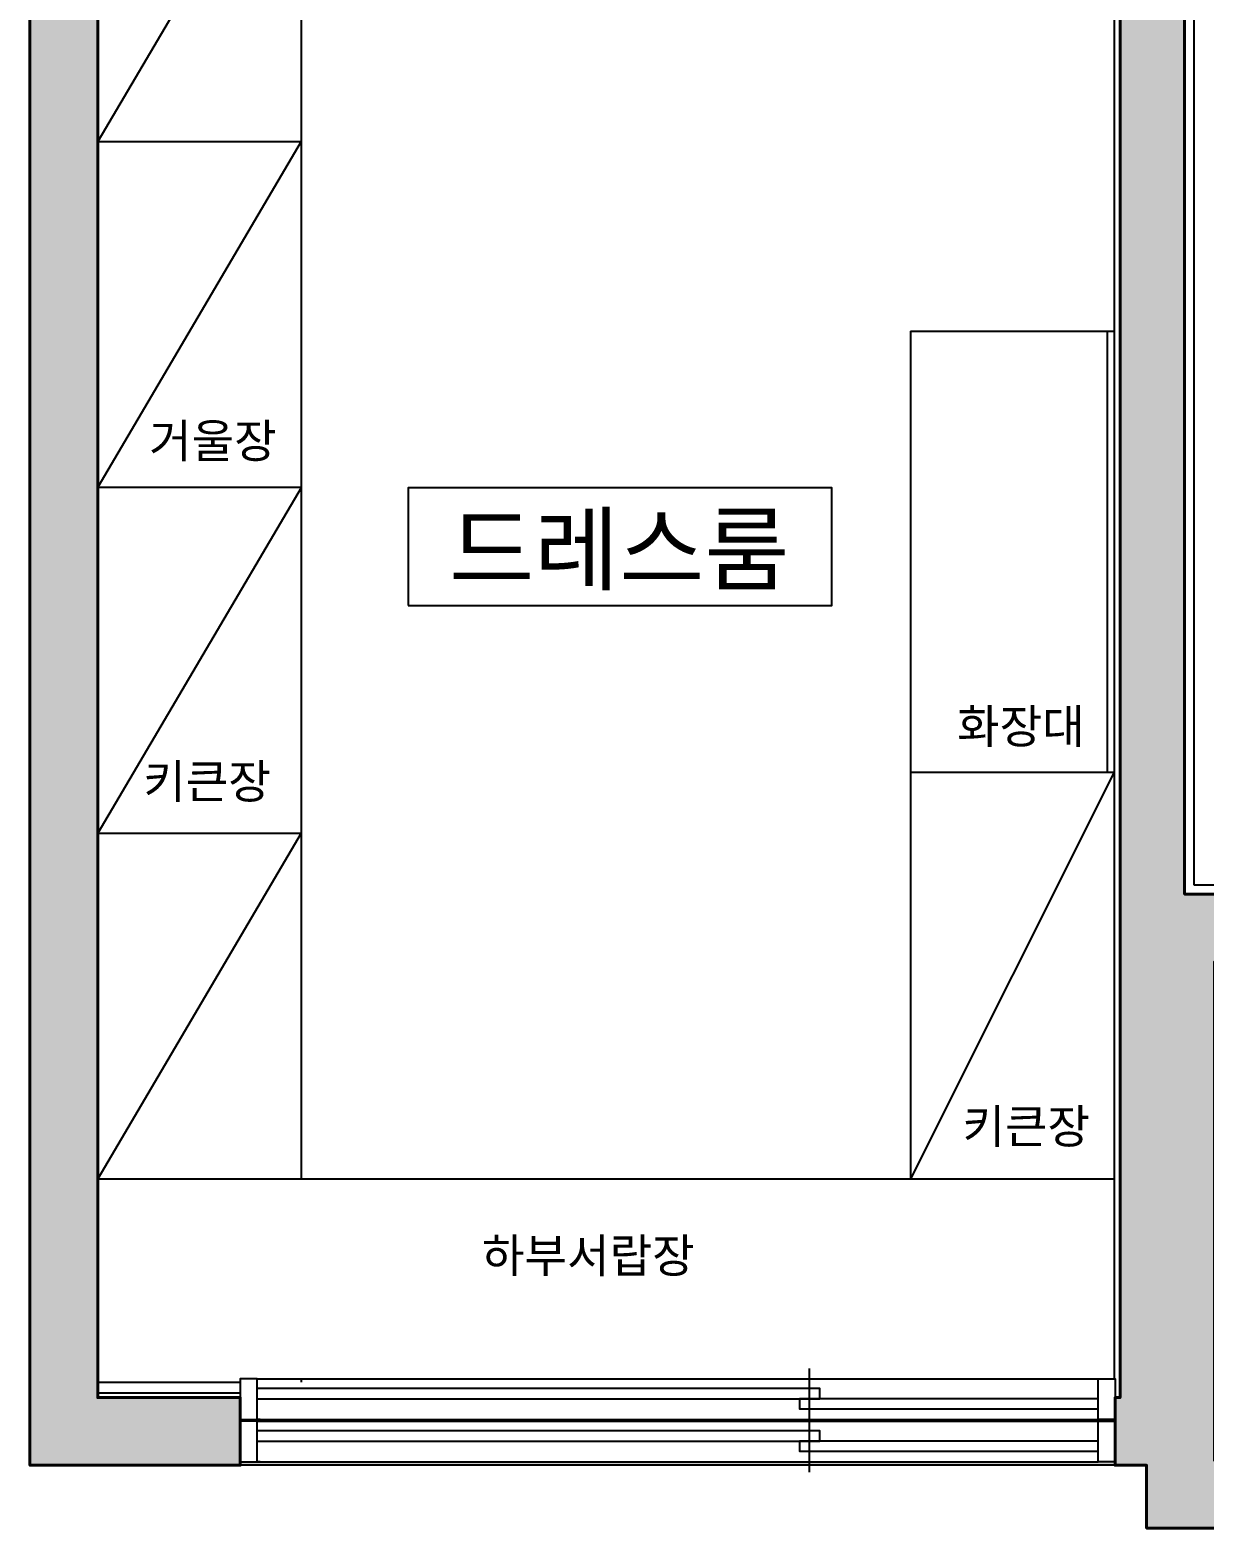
# Model space of a CAD drawing. Header units: millimetres. Extents: x 0 to 460316, y -63250 to 103204.
# Drawn here: x 178658 to 182121, y 85903 to 90322 of the extents above; entities that cross this region are included whole.
import ezdxf
from ezdxf.enums import TextEntityAlignment as Align

# ---------------------------------------------------------------- set-up
doc = ezdxf.new("R2010")
doc.units = ezdxf.units.MM
doc.header["$LTSCALE"] = 25
for name, color, linetype in [('2-con', 2, 'Continuous'), ('ac-furniture', 152, 'Continuous'), ('ac-insul', 5, 'BATTING'), ('ac-Ref', 8, 'Continuous'), ('ac-text', 7, 'Continuous'), ('ac-wall-con', 2, 'Continuous'), ('ac-wall-fin', 3, 'Continuous'), ('ac-window', 140, 'Continuous'), ('가구', 1, 'Continuous')]:
    doc.layers.add(name, color=color, linetype=linetype)
doc.styles.add('맑은고딕', font='malgun.ttf')
doc.styles.add('이윤정', font='l_10646.ttf')
doc.linetypes.add('BATTING', pattern='A,0.00254,-2.54,[134,ltypeshp.shx,S=2.54,R=0,X=-2.54,Y=0],-5.08,[134,ltypeshp.shx,S=2.54,R=180,X=2.54,Y=0],-2.54', length=10.16254)

# ---------------------------------------------------------------- blocks, each defined once
blk = doc.blocks.new('룸 태그')
at = {"layer": 'ac-text'}
blk.add_lwpolyline([(27195.80264008982, 82697.42392577245), (28445.80264008982, 82697.42392577245), (28445.80264008982, 83044.49058675393), (27195.80264008982, 83044.49058675393)], close=True, dxfattribs=at)
at = {"layer": 'ac-text', "style": '맑은고딕'}
blk.add_attdef('룸태그', text='', height=170, dxfattribs=at).set_placement((27818.73238235789, 82784.51246915663), align=Align.CENTER)

msp = doc.modelspace()

# ---------------------------------------------------------------- hatches: boundary and pattern name
h = msp.add_hatch()
h.set_pattern_fill('_USER', color=256, scale=600, double=1, pattern_type=0)
h.set_pattern_definition([(0, (88293.96937972531, 30524.83250792245), (0, 600), []), (90, (88293.96937972531, 30524.83250792245), (-600, 3.673940397442059e-14), [])])
h.paths.add_polyline_path([(187468.0433093309, 96695.08942513162), (185213.0433093309, 96695.08942513162), (185213.0433093309, 95288.08942513281), (185233.0433093309, 95288.08942513281), (185233.0433093309, 95278.08942513281), (185258.0433093321, 95278.08942513281), (185258.0433093333, 96128.08942513027), (185298.0433093333, 96128.08942513027), (185298.0433093333, 96127.14772701489, -0.4004913051079977), (186108.0433093305, 95278.09005423466), (186108.0433093305, 95278.08942513114), (186133.0433093306, 95278.08942513114), (186133.0433093306, 95288.2639575353), (186600.0433093309, 95288.2639575353), (186600.0433093309, 95995.08942513162), (187125.0433093309, 95995.08942513162), (187468.0433093309, 95995.08942513162)])
h.paths.add_polyline_path([(189193.0433093309, 97050.08942513162), (187468.0433093309, 97050.08942513162), (187468.0433093309, 96695.08942513162), (187468.0433093309, 95995.08942513162), (188325.0433093309, 95995.08942513162), (189193.0433093309, 95995.08942513162)])
h.paths.add_polyline_path([(190123.0433093309, 96260.08942513162), (190758.0433093309, 96260.08942513162), (190758.0433093309, 97050.08942513162), (189983.0433093309, 97050.08942513162), (189193.0433093309, 97050.08942513162), (189193.0433093309, 95995.08942513162), (189193.0433093309, 95223.97461451801), (189458.0433093309, 95223.97461451801), (190038.0433093309, 95223.97461451801), (190123.0433093309, 95223.97461451801)])
h.paths.add_polyline_path([(190049.0433093309, 87553.08942513162), (189896.0433093309, 87553.08942513162), (187196.0433093309, 87553.08942513162), (186681.0433093293, 87553.08942513162), (186681.0433093293, 87398.08942513137), (186691.0433093293, 87398.08942513139), (186691.0433093293, 87373.08942513162, -0.399871792444394), (187503.1815066195, 86599.9667704872), (187504.1659639752, 86599.9667704872), (187504.1659639752, 86559.9667704872), (186691.0433093309, 86559.96677048606), (186691.0433093309, 86534.96677048606), (186681.0433093309, 86534.96677048605), (186681.0433093309, 86473.08942513162), (186871.0433093309, 86473.08942513162), (186871.0433093309, 86483.08942513162), (186921.0433093309, 86483.08942513162), (189909.0433093309, 86483.08942513162), (189959.0433093308, 86483.08942513162), (189959.0433093308, 86473.08942513162), (190049.0433093309, 86473.08942513162)])
h.paths.add_polyline_path([(187058.0433093309, 87458.08942513162, -1), (186938.0433093309, 87458.08942513162, -1)], flags=16)
h.paths.add_polyline_path([(186691.0433093293, 87373.08942513162), (186691.0433093238, 86599.96677048606), (187503.1815066195, 86599.9667704872, 0.3998717924443939)], flags=17)
h.paths.add_polyline_path([(182053.0433093309, 94000.10670685387), (182028.0433093309, 94000.10670685387), (181138.0433093309, 94000.10670685388), (181113.0433093309, 94000.10670685387), (181113.0433093309, 93990.08942513162), (181043.1198108151, 93990.08942513162), (181043.1198108151, 92900.67150548568), (182053.0433093309, 92900.67150548568)])
at = {"layer": 'ac-Ref'}
h = msp.add_hatch(color=256, dxfattribs=at)
h.dxf.hatch_style = 1
h.paths.add_polyline_path([(182323.0433093309, 95983.39483575385), (181778.0433093309, 95983.39483575385), (181778.0433093309, 96993.39483575385), (182343.0433093309, 96993.39483575385), (182343.0433093309, 97193.39483575385), (181578.0433093309, 97193.39483575385), (181578.0433093309, 95783.39483575385), (182053.0433093309, 95783.39483575385), (182053.0433093309, 92610.08942513162), (182323.0433093309, 92610.08942513162)])
h.paths.add_polyline_path([(185213.0433093309, 95150.08942513162), (185213.0433093309, 97395.08942513162), (184983.0433093309, 97395.08942513162), (184983.0433093309, 96993.39483575385), (185023.0433093309, 96993.39483575385), (185023.0433093309, 92818.39483575385), (183253.0433093309, 92818.39483575385), (183253.0433093309, 92610.08942513162), (185213.0433093309, 92610.08942513162)])
h.paths.add_polyline_path([(189191.0433093309, 95023.08942513162), (189458.0433093309, 95023.08942513162), (189458.0433093309, 95223.97461451801), (189193.0433093309, 95223.97461451801), (189193.0433093309, 95995.08942513162), (188325.0433093309, 95995.08942513162), (188325.0433093309, 95795.08942513162), (189015.0433093309, 95795.08942513162), (189015.0433093309, 92820.08942513162), (188203.0433093309, 92820.08942513162), (188203.0433093309, 92685.08942513162), (189198.0433093309, 92685.08942513162), (189198.0433093309, 92885.08942513162), (189191.0433093309, 92885.08942513162)])
h.paths.add_polyline_path([(190958.0433093309, 97250.08942513162), (189983.0433093309, 97250.08942513162), (189983.0433093309, 97050.08942513162), (190758.0433093309, 97050.08942513162), (190758.0433093309, 96260.08942513162), (190123.0433093309, 96260.08942513162), (190123.0433093309, 95223.97461451801), (190038.0433093309, 95223.97461451801), (190038.0433093309, 95023.08942513162), (190673.0433093309, 95023.08942513162), (190673.0433093309, 92885.08942513162), (190673.0433093309, 92685.08942513162), (190683.0433093309, 92685.08942513162), (190683.0433093309, 87745.08942513162), (189896.0433093309, 87745.08942513162), (189896.0433093309, 87553.08942513162), (190849.0433093309, 87553.08942513162), (190849.0433093309, 86473.08942513162), (189959.0433093309, 86473.08942513162), (189959.0433093309, 86273.08942513162), (190958.0433093309, 86273.08942513162)])
h.paths.add_polyline_path([(187125.0433093309, 95995.08942513162), (186600.0433093309, 95995.08942513162), (186600.0433093309, 95150.08942513162), (186875.0433093309, 95150.08942513162), (186875.0433093309, 95795.08942513162), (187125.0433093309, 95795.08942513162)])
h.paths.add_polyline_path([(188868.0433093309, 91525.08942513162), (187818.0433093309, 91525.08942513162), (187818.0433093309, 91325.08942513162), (188868.0433093309, 91325.08942513162)])
h.paths.add_polyline_path([(186791.0433093309, 91525.08942513162), (186581.0433093309, 91525.08942513162), (186581.0433093309, 87553.08942513162), (187196.0433093309, 87553.08942513162), (187196.0433093309, 87745.08942513162), (186791.0433093309, 87745.08942513162)])
h.paths.add_polyline_path([(186871.0433093309, 86473.08942513162), (186671.0433093309, 86473.08942513162), (186671.0433093309, 85903.08942513162), (186871.0433093309, 85903.08942513162)])
h.paths.add_polyline_path([(182151.0433093309, 87573.08942513162), (182781.0433093309, 87573.08942513162), (182781.0433093309, 87773.08942513162), (182063.0433093309, 87773.08942513162), (182063.0433093309, 91228.08942513162), (181873.0433093309, 91228.08942513162), (181873.0433093309, 86288.08942513162), (181858.0433093309, 86288.08942513162), (181858.0433093309, 86088.08942513162), (181951.0433093309, 86088.08942513162), (181951.0433093309, 85903.08942513162), (182871.0433093309, 85903.08942513162), (182871.0433093309, 86103.08942513162), (182151.0433093309, 86103.08942513162)])
h.paths.add_polyline_path([(178858.0433093309, 91028.08942513162), (180943.0433093309, 91028.08942513162), (180943.0433093309, 91228.08942513162), (178893.0433093309, 91228.08942513162), (178893.0433093309, 93393.08942513162), (180493.0433093309, 93393.08942513162), (180493.0433093309, 91993.08942513162), (180693.0433093309, 91993.08942513162), (180693.0433093309, 93990.08942513162), (181113.0433093309, 93990.08942513162), (181113.0433093309, 94190.08942513162), (180493.0433093309, 94190.08942513162), (180493.0433093309, 93563.08942513162), (178658.0433093309, 93563.08942513162), (178658.0433093309, 86088.08942513162), (179278.0433093309, 86088.08942513162), (179278.0433093309, 86288.08942513162), (178858.0433093309, 86288.08942513162)])
h = msp.add_hatch(dxfattribs=at)
h.set_pattern_fill('ANGLE', color=256)
h.set_pattern_definition([(0, (88293.96937972531, 30524.83250792245), (0, 6.985), [5.08, -1.905]), (90, (88293.96937972531, 30524.83250792245), (-6.985, 4.277078946022131e-16), [5.08, -1.905])])
h.paths.add_polyline_path([(181858.0433093309, 86098.31241782143), (181808.0433093309, 86098.31241782143), (180957.4738994103, 86098.31241782143), (180957.4738994103, 86088.08942513162), (181858.0433093309, 86088.08942513162)])
h.paths.add_polyline_path([(180957.4738994103, 86098.31241782143), (179328.0433093309, 86098.31241782143), (179278.0433093309, 86098.31241782143), (179278.0433093309, 86088.08942513162), (180957.4738994103, 86088.08942513162)])

# ---------------------------------------------------------------- linework, layer by layer
at = {"layer": '2-con'}
for p, q in [((179278.0433093309, 86088.08942513162), (179278.0433093309, 86288.08942513162)), ((181858.0433093309, 86288.08942513162), (181858.0433093309, 86088.08942513162))]:
    msp.add_line(p, q, dxfattribs=at)
at = {"layer": '2-con', "lineweight": 40}
for points in [[(180943.0433093309, 91228.08942513162), (180943.0433093309, 91028.08942513162), (178858.0433093309, 91028.08942513162), (178858.0433093309, 86288.08942513162), (179278.0433093309, 86288.08942513162), (179278.0433093309, 86088.08942513162), (178658.0433093309, 86088.08942513162), (178658.0433093309, 93563.08942513162), (180493.0433093309, 93563.08942513162), (180493.0433093309, 94190.08942513162), (181113.0433093309, 94190.08942513162), (181113.0433093309, 93990.08942513162), (180693.0433093309, 93990.08942513162), (180693.0433093309, 91993.08942513162), (180493.0433093309, 91993.08942513162), (180493.0433093309, 93393.08942513162), (178893.0433093309, 93393.08942513162), (178893.0433093309, 91228.08942513162), (180943.0433093309, 91228.08942513162)], [(181873.0433093309, 91228.08942513162), (181873.0433093309, 86288.08942513162), (181858.0433093309, 86288.08942513162), (181858.0433093309, 86088.08942513162), (181951.0433093309, 86088.08942513162), (181951.0433093309, 85903.08942513162), (182871.0433093309, 85903.08942513162), (182871.0433093309, 86103.08942513162), (182151.0433093309, 86103.08942513162), (182151.0433093309, 87573.08942513162), (182781.0433093309, 87573.08942513162), (182781.0433093309, 87773.08942513162), (182063.0433093309, 87773.08942513162), (182063.0433093309, 91228.08942513162), (181873.0433093309, 91228.08942513162)]]:
    msp.add_lwpolyline(points, dxfattribs=at)
at = {"layer": 'ac-furniture'}
for p, q in [((179458.0433093309, 91010.08942513162), (179458.0433093309, 86933.08942513162)), ((178858.0433093308, 89993.08942513162), (179458.0433093309, 89993.08942513162)), ((181255.0433093301, 89433.08942513165), (181255.0433093289, 86933.08942513163)), ((181255.0433093301, 89433.08942513165), (181855.0433093288, 89433.08942513165)), ((181835.0433093288, 89433.08942513165), (181835.0433093295, 88133.08942513284)), ((178858.0433093308, 88973.08942513162), (179458.0433093309, 88973.08942513162)), ((181255.0433093295, 88133.08942513165), (181855.0433093289, 88133.08942513165)), ((178858.0433093309, 87953.08942513162), (179458.0433093309, 87953.08942513162)), ((178858.0433093309, 86933.08942513162), (181855.0433093289, 86933.08942513165))]:
    msp.add_line(p, q, dxfattribs=at)
at = {"layer": 'ac-insul', "linetype": 'BATTING', "ltscale": 0.05}
msp.add_line((179278.0433093309, 86301.18262537966), (178858.0433093309, 86301.18262537966), dxfattribs=at)
at = {"layer": 'ac-Ref'}
for p, q in [((179458.0433093309, 91010.08942513162), (178858.0433093309, 89993.08942513162)), ((179458.0433093309, 89993.08942513162), (178858.0433093309, 88973.08942513162)), ((182089.4955548979, 89044.00965843577), (182090.0433093309, 89044.00905836557)), ((179458.0433093309, 88971.58942513162), (178858.0433093309, 87953.08942513162)), ((181855.0433093289, 88133.08942513165), (181255.0433093289, 86933.08942513165)), ((179458.0433093309, 87953.08942513162), (178858.0433093309, 86933.08942513162)), ((179278.0433093309, 86333.08942513162), (179278.0433093309, 86288.08942513162)), ((179458.0433093309, 86343.31241782143), (179458.0433093309, 86333.08942513162))]:
    msp.add_line(p, q, dxfattribs=at)
at = {"layer": 'ac-wall-con'}
msp.add_line((181858.0433093309, 86088.08942513162), (179278.0433093309, 86088.08942513162), dxfattribs=at)
at = {"layer": 'ac-wall-fin'}
for p, q in [((182090.0433093309, 91287.92929166988), (182090.0433093309, 87800.08942513162)), ((181855.0433093309, 91000.08942513162), (181855.0433093286, 86343.31241782143)), ((182090.0433093309, 87800.08942513162), (182808.0433093309, 87800.08942513162)), ((178858.0433093309, 86333.08942513162), (179278.0433093309, 86333.08942513162))]:
    msp.add_line(p, q, dxfattribs=at)
at = {"layer": 'ac-window'}
for p, q in [((180957.4738994103, 86193.31241782143), (180957.4738994104, 86373.31241782143)), ((179328.0433093309, 86343.31241782143), (181808.0433093309, 86343.31241782143)), ((179337.0257175857, 86223.31241782143), (179328.0433093309, 86223.31241782143)), ((179328.0433093309, 86223.31241782143), (181808.0433093309, 86223.31241782143)), ((179328.0433093309, 86218.31241782143), (181808.0433093309, 86218.31241782143)), ((180957.4738994103, 86068.31241782143), (180957.4738994104, 86248.31241782143)), ((179337.0257175857, 86098.31241782143), (179328.0433093309, 86098.31241782143)), ((179328.0433093309, 86098.31241782143), (181808.0433093309, 86098.31241782143))]:
    msp.add_line(p, q, dxfattribs=at)
for points in [[(179278.0433093309, 86223.31241782143), (179328.0433093309, 86223.31241782143), (179328.0433093309, 86343.31241782143), (179278.0433093309, 86343.31241782143)], [(181858.0433093309, 86223.31241782143), (181808.0433093309, 86223.31241782143), (181808.0433093309, 86343.31241782143), (181858.0433093309, 86343.31241782143)], [(179278.0433093309, 86098.31241782143), (179328.0433093309, 86098.31241782143), (179328.0433093309, 86218.31241782143), (179278.0433093309, 86218.31241782143)], [(181858.0433093309, 86098.31241782143), (181808.0433093309, 86098.31241782143), (181808.0433093309, 86218.31241782143), (181858.0433093309, 86218.31241782143)]]:
    msp.add_lwpolyline(points, close=True, dxfattribs=at)
for points in [[(179328.0433093309, 86284.50815345527), (180987.4738994103, 86284.50815345527), (180987.4738994103, 86314.50815345527), (179328.0433093309, 86314.50815345527)], [(181808.0433093309, 86284.50815345527), (180927.4738994103, 86284.50815345527), (180927.4738994103, 86254.50815345527), (181808.0433093309, 86254.50815345527)], [(179328.0433093309, 86159.50815345527), (180987.4738994103, 86159.50815345527), (180987.4738994103, 86189.50815345527), (179328.0433093309, 86189.50815345527)], [(181808.0433093309, 86159.50815345527), (180927.4738994103, 86159.50815345527), (180927.4738994103, 86129.50815345527), (181808.0433093309, 86129.50815345527)]]:
    msp.add_lwpolyline(points, dxfattribs=at)

# ---------------------------------------------------------------- block references
at = {"layer": 'ac-text'}
ref = msp.add_blockref('룸 태그', (152577.2283748507, 5927.279874955042), dxfattribs=at)
ref.add_attrib('룸태그', '드레스룸', dxfattribs={"height": 200, "style": '맑은고딕'}).set_placement((180395.9607572086, 88690.2836776733), align=Align.CENTER)

# ---------------------------------------------------------------- texts
at = {"layer": '가구', "color": 11, "true_color": 0xf27172, "style": '이윤정'}
for s, p in [('거울장', (179009.3579312606, 89060.16184445114)), ('화장대', (181392.1146388303, 88218.04784352762)), ('키큰장', (178991.8464555194, 88055.3427436429)), ('키큰장', (181407.8672758153, 87037.81981878493)), ('하부서랍장', (179991.0338657267, 86656.70999468009))]:
    msp.add_text(s, height=100, dxfattribs=at).set_placement(p)

doc.saveas('drawing.dxf')
